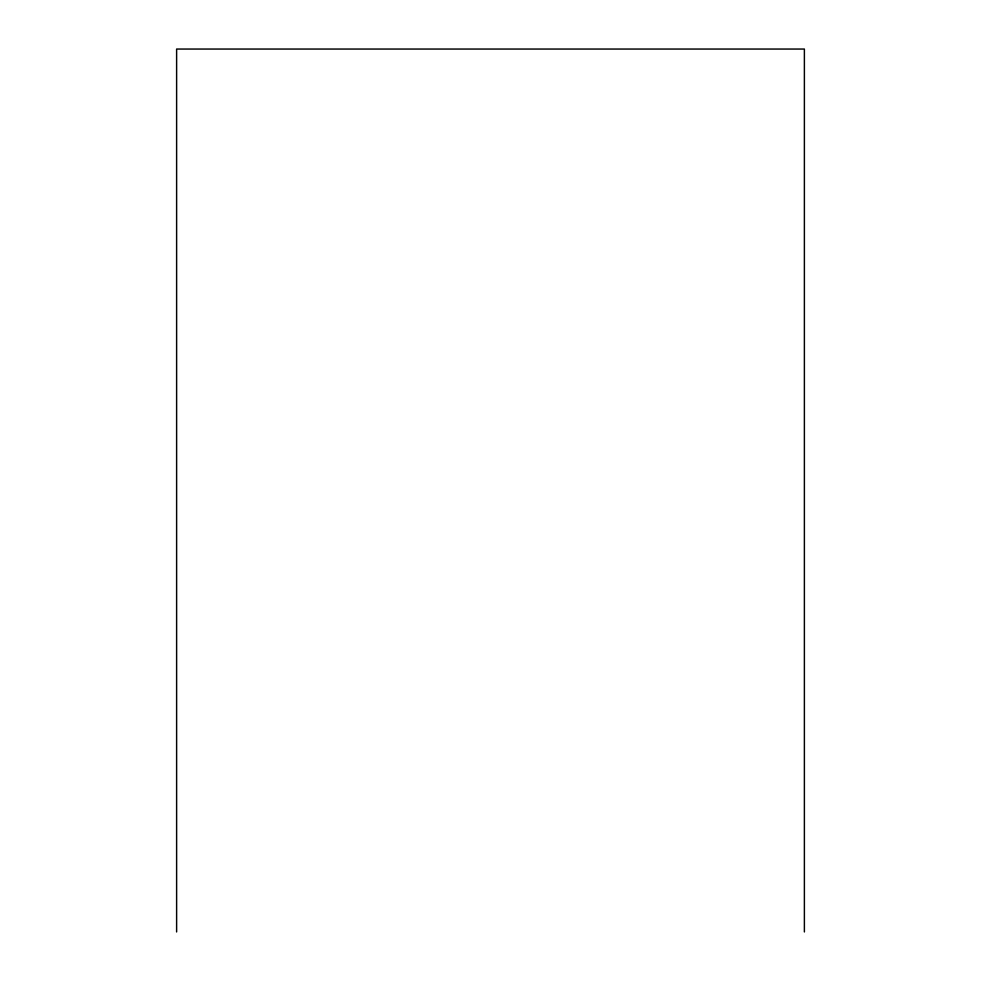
<?xml version="1.0" encoding="UTF-8"?>
<svg xmlns="http://www.w3.org/2000/svg" width="981" height="981" viewBox="0 0 981 981"><rect width="100%" height="100%" fill="white"/><g stroke="black" fill="none" stroke-linecap="round" stroke-linejoin="round"><path stroke-width="1.47" d="M804.383 931.95L804.383 49.05L176.617 49.05L176.617 931.95"/></g></svg>
